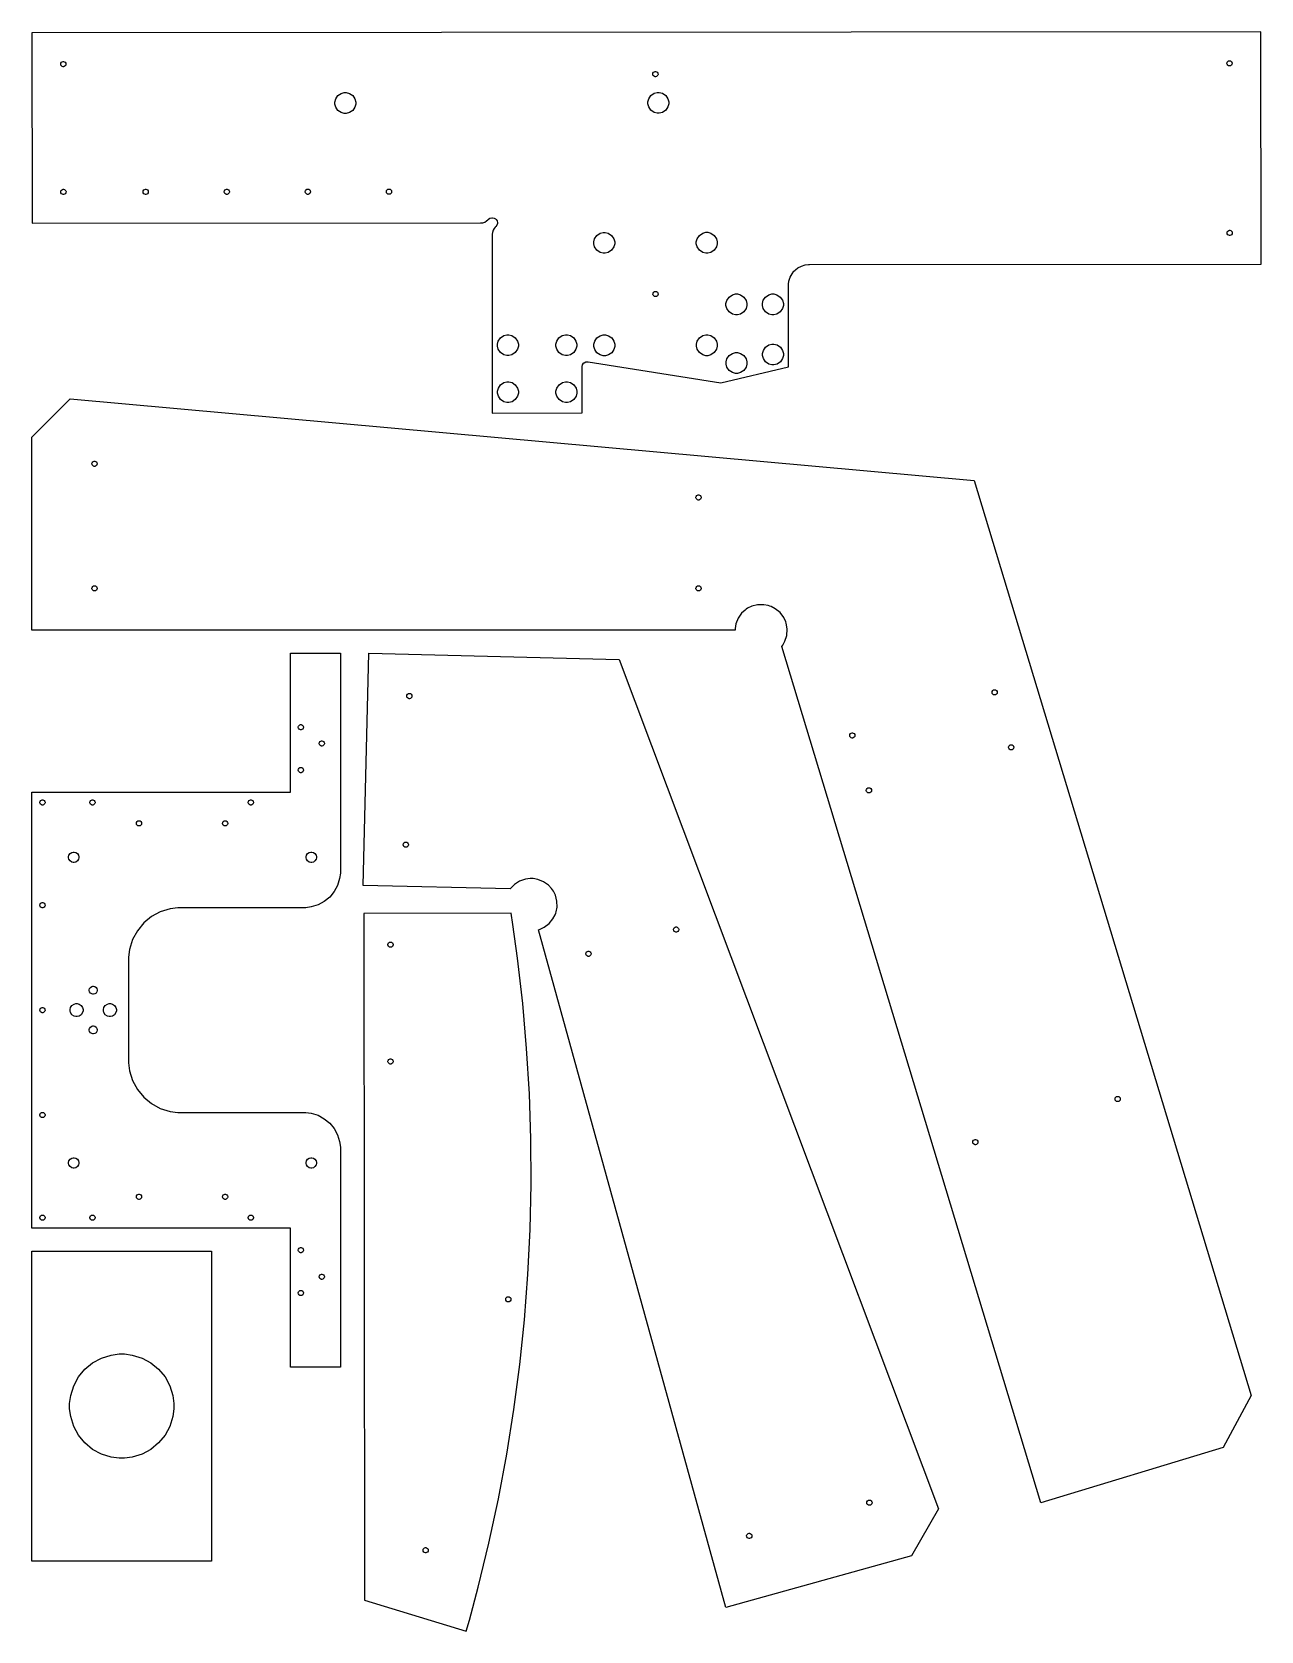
# Model space of a CAD drawing. Extents: x 0 to 29, y 0 to 126.
# Drawn here: x 0 to 29.45, y 43.55 to 81.86 of the extents above; entities that cross this region are included whole.
import ezdxf

# ---------------------------------------------------------------- set-up
doc = ezdxf.new("R2010")
doc.units = 0
doc.layers.get('0').update_dxf_attribs({"linetype": 'CONTINUOUS'})

msp = doc.modelspace()

# ---------------------------------------------------------------- linework, layer by layer
at = {"color": 0}
for points in [[(0.003255, 77.2785), (10.7474, 77.2857), (10.7605, 77.2857), (10.7998, 77.2914), (10.8494, 77.3076), (10.8945, 77.3339), (10.9249, 77.3594), (10.9337, 77.3693), (10.9393, 77.3757), (10.9742, 77.3993), (11.0147, 77.4107), (11.0233, 77.411), (11.0319, 77.4112), (11.073, 77.4022), (11.1092, 77.3804), (11.1152, 77.3744), (11.1213, 77.3683), (11.143, 77.3324), (11.1521, 77.2911), (11.1519, 77.2825), (11.1516, 77.274), (11.1403, 77.2335), (11.1167, 77.1986), (11.1103, 77.1929), (11.1005, 77.1842), (11.0749, 77.1537), (11.0488, 77.1086), (11.0326, 77.0589), (11.0271, 77.0196), (11.0271, 77.0064), (11.0299, 72.7306), (13.1806, 72.7319), (13.1798, 73.8356), (13.1798, 73.8447), (13.1913, 73.8879), (13.2166, 73.9249), (13.2236, 73.9307), (13.2305, 73.9367), (13.2708, 73.956), (13.3153, 73.9606), (13.3243, 73.9592), (16.5051, 73.4576), (18.1299, 73.8339), (18.1285, 75.7907), (18.1285, 75.8153), (18.1382, 75.8888), (18.1664, 75.9821), (18.2124, 76.0682), (18.2575, 76.1271), (18.2747, 76.1444), (18.2921, 76.1618), (18.3508, 76.2069), (18.4368, 76.2529), (18.5301, 76.2814), (18.6036, 76.2911), (18.6282, 76.2911), (29.4489, 76.2983), (29.4451, 81.861), (0.000163, 81.841), (0.003255, 77.2785)], [(0.750706, 81.154), (0.756782, 81.154), (0.775011, 81.1492), (0.794868, 81.1357), (0.808268, 81.1158), (0.813206, 81.0976), (0.813206, 81.0915), (0.813206, 81.0854), (0.808268, 81.0672), (0.794868, 81.0474), (0.775011, 81.034), (0.756782, 81.029), (0.750706, 81.029), (0.744575, 81.029), (0.726346, 81.034), (0.706489, 81.0474), (0.693088, 81.0672), (0.688206, 81.0854), (0.688206, 81.0915), (0.688206, 81.0976), (0.693088, 81.1158), (0.706489, 81.1357), (0.726346, 81.1492), (0.744575, 81.154), (0.750706, 81.154)], [(14.9376, 80.9136), (14.9437, 80.9136), (14.9619, 80.9088), (14.9818, 80.8953), (14.9951, 80.8756), (15.0001, 80.8572), (15.0001, 80.8511), (15.0001, 80.845), (14.9951, 80.8268), (14.9818, 80.8069), (14.9619, 80.7936), (14.9437, 80.7886), (14.9376, 80.7886), (14.9315, 80.7886), (14.9132, 80.7936), (14.8933, 80.8069), (14.88, 80.8268), (14.8751, 80.845), (14.8751, 80.8511), (14.8751, 80.8572), (14.88, 80.8756), (14.8933, 80.8953), (14.9132, 80.9088), (14.9315, 80.9136), (14.9376, 80.9136)], [(28.6957, 81.1729), (28.7018, 81.1729), (28.72, 81.1681), (28.7399, 81.1546), (28.7532, 81.1347), (28.7582, 81.1165), (28.7582, 81.1104), (28.7582, 81.1043), (28.7532, 81.0861), (28.7399, 81.0663), (28.72, 81.0528), (28.7018, 81.0479), (28.6957, 81.0479), (28.6896, 81.0479), (28.6714, 81.0528), (28.6515, 81.0663), (28.6381, 81.0861), (28.6332, 81.1043), (28.6332, 81.1104), (28.6332, 81.1165), (28.6381, 81.1347), (28.6515, 81.1546), (28.6714, 81.1681), (28.6896, 81.1729), (28.6957, 81.1729)], [(7.50754, 80.4086), (7.53185, 80.4086), (7.60482, 80.3889), (7.68431, 80.3354), (7.73785, 80.256), (7.75754, 80.1829), (7.75754, 80.1586), (7.75754, 80.1343), (7.73785, 80.0613), (7.68431, 79.9818), (7.60482, 79.9283), (7.53185, 79.9086), (7.50754, 79.9086), (7.48318, 79.9086), (7.41021, 79.9283), (7.33074, 79.9818), (7.27718, 80.0613), (7.25754, 80.1343), (7.25754, 80.1586), (7.25754, 80.1829), (7.27718, 80.256), (7.33074, 80.3354), (7.41021, 80.3889), (7.48318, 80.4086), (7.50754, 80.4086)], [(15.0075, 80.4138), (15.0318, 80.4138), (15.1049, 80.394), (15.1843, 80.3406), (15.2379, 80.261), (15.2575, 80.1881), (15.2575, 80.1638), (15.2575, 80.1394), (15.2379, 80.0664), (15.1843, 79.9869), (15.1049, 79.9333), (15.0318, 79.9138), (15.0075, 79.9138), (14.9832, 79.9138), (14.9103, 79.9333), (14.8307, 79.9869), (14.7772, 80.0664), (14.7575, 80.1394), (14.7575, 80.1638), (14.7575, 80.1881), (14.7772, 80.261), (14.8307, 80.3406), (14.9103, 80.394), (14.9832, 80.4138), (15.0075, 80.4138)], [(0.752767, 78.0915), (0.758843, 78.0915), (0.777072, 78.0867), (0.796929, 78.0732), (0.810331, 78.0533), (0.815267, 78.0351), (0.815267, 78.029), (0.815267, 78.0229), (0.810331, 78.0047), (0.796929, 77.9849), (0.777072, 77.9715), (0.758843, 77.9665), (0.752767, 77.9665), (0.746636, 77.9665), (0.728407, 77.9715), (0.70855, 77.9849), (0.69515, 78.0047), (0.690267, 78.0229), (0.690267, 78.029), (0.690267, 78.0351), (0.69515, 78.0533), (0.70855, 78.0732), (0.728407, 78.0867), (0.746636, 78.0915), (0.752767, 78.0915)], [(2.72444, 78.0928), (2.73053, 78.0928), (2.74875, 78.0879), (2.76861, 78.0746), (2.78201, 78.0547), (2.78694, 78.0365), (2.78694, 78.0303), (2.78694, 78.0243), (2.78201, 78.006), (2.76861, 77.9861), (2.74875, 77.9728), (2.73053, 77.9678), (2.72444, 77.9678), (2.71832, 77.9678), (2.70008, 77.9728), (2.68024, 77.9861), (2.66683, 78.006), (2.66194, 78.0243), (2.66194, 78.0303), (2.66194, 78.0365), (2.66683, 78.0547), (2.68024, 78.0746), (2.70008, 78.0879), (2.71832, 78.0928), (2.72444, 78.0928)], [(4.66786, 78.0942), (4.67393, 78.0942), (4.69217, 78.0893), (4.71203, 78.0758), (4.72542, 78.0561), (4.73036, 78.0378), (4.73036, 78.0317), (4.73036, 78.0256), (4.72542, 78.0074), (4.71203, 77.9875), (4.69217, 77.9742), (4.67393, 77.9692), (4.66786, 77.9692), (4.66174, 77.9692), (4.6435, 77.9742), (4.62364, 77.9875), (4.61025, 78.0074), (4.60536, 78.0256), (4.60536, 78.0317), (4.60536, 78.0378), (4.61025, 78.0561), (4.62364, 78.0758), (4.6435, 78.0893), (4.66174, 78.0942), (4.66786, 78.0942)], [(6.61128, 78.0956), (6.61735, 78.0956), (6.63558, 78.0906), (6.65543, 78.0772), (6.66883, 78.0574), (6.67378, 78.0392), (6.67378, 78.0331), (6.67378, 78.0269), (6.66883, 78.0087), (6.65543, 77.9889), (6.63558, 77.9754), (6.61735, 77.9706), (6.61128, 77.9706), (6.60514, 77.9706), (6.58692, 77.9754), (6.56706, 77.9889), (6.55365, 78.0087), (6.54878, 78.0269), (6.54878, 78.0331), (6.54878, 78.0392), (6.55365, 78.0574), (6.56706, 78.0772), (6.58692, 78.0906), (6.60514, 78.0956), (6.61128, 78.0956)], [(8.55469, 78.0968), (8.56076, 78.0968), (8.579, 78.0919), (8.59885, 78.0785), (8.61225, 78.0586), (8.61719, 78.0404), (8.61719, 78.0343), (8.61719, 78.0282), (8.61225, 78.01), (8.59885, 77.9901), (8.579, 77.9767), (8.56076, 77.9718), (8.55469, 77.9718), (8.54856, 77.9718), (8.53033, 77.9767), (8.51047, 77.9901), (8.49707, 78.01), (8.49219, 78.0282), (8.49219, 78.0343), (8.49219, 78.0404), (8.49707, 78.0586), (8.51047, 78.0785), (8.53033, 78.0919), (8.54856, 78.0968), (8.55469, 78.0968)], [(13.7124, 77.0586), (13.7367, 77.0586), (13.8097, 77.0389), (13.8892, 76.9854), (13.9428, 76.906), (13.9624, 76.8329), (13.9624, 76.8086), (13.9624, 76.7843), (13.9428, 76.7113), (13.8892, 76.6318), (13.8097, 76.5783), (13.7367, 76.5586), (13.7124, 76.5586), (13.688, 76.5586), (13.6151, 76.5783), (13.5356, 76.6318), (13.482, 76.7113), (13.4624, 76.7843), (13.4624, 76.8086), (13.4624, 76.8329), (13.482, 76.906), (13.5356, 76.9854), (13.6151, 77.0389), (13.688, 77.0586), (13.7124, 77.0586)], [(16.1682, 77.0603), (16.1925, 77.0603), (16.2656, 77.0407), (16.345, 76.9871), (16.3986, 76.9076), (16.4182, 76.8346), (16.4182, 76.8103), (16.4182, 76.786), (16.3986, 76.7131), (16.345, 76.6335), (16.2656, 76.58), (16.1925, 76.5603), (16.1682, 76.5603), (16.1439, 76.5603), (16.071, 76.58), (15.9914, 76.6335), (15.9379, 76.7131), (15.9182, 76.786), (15.9182, 76.8103), (15.9182, 76.8346), (15.9379, 76.9076), (15.9914, 76.9871), (16.071, 77.0407), (16.1439, 77.0603), (16.1682, 77.0603)], [(28.6985, 77.1104), (28.7046, 77.1104), (28.7228, 77.1056), (28.7426, 77.0921), (28.756, 77.0722), (28.761, 77.054), (28.761, 77.0479), (28.761, 77.0418), (28.756, 77.0236), (28.7426, 77.0038), (28.7228, 76.9903), (28.7046, 76.9854), (28.6985, 76.9854), (28.6924, 76.9854), (28.6742, 76.9903), (28.6543, 77.0038), (28.6408, 77.0236), (28.636, 77.0418), (28.636, 77.0479), (28.636, 77.054), (28.6408, 77.0722), (28.6543, 77.0921), (28.6742, 77.1056), (28.6924, 77.1104), (28.6985, 77.1104)], [(14.9411, 75.644), (14.9472, 75.644), (14.9654, 75.6392), (14.9853, 75.6257), (14.9988, 75.606), (15.0036, 75.5876), (15.0036, 75.5815), (15.0036, 75.5754), (14.9988, 75.5572), (14.9853, 75.5374), (14.9654, 75.524), (14.9472, 75.519), (14.9411, 75.519), (14.935, 75.519), (14.9168, 75.524), (14.8969, 75.5374), (14.8835, 75.5572), (14.8786, 75.5754), (14.8786, 75.5815), (14.8786, 75.5876), (14.8835, 75.606), (14.8969, 75.6257), (14.9168, 75.6392), (14.935, 75.644), (14.9411, 75.644)], [(16.8789, 75.5828), (16.9032, 75.5828), (16.9761, 75.5632), (17.0556, 75.5097), (17.1092, 75.4301), (17.1289, 75.3572), (17.1289, 75.3328), (17.1289, 75.3085), (17.1092, 75.2356), (17.0556, 75.1561), (16.9761, 75.1025), (16.9032, 75.0828), (16.8789, 75.0828), (16.8544, 75.0828), (16.7815, 75.1025), (16.7021, 75.1561), (16.6485, 75.2356), (16.6289, 75.3085), (16.6289, 75.3328), (16.6289, 75.3572), (16.6485, 75.4301), (16.7021, 75.5097), (16.7815, 75.5632), (16.8544, 75.5828), (16.8789, 75.5828)], [(17.7539, 75.5835), (17.7782, 75.5835), (17.8511, 75.5637), (17.9306, 75.5103), (17.9842, 75.4308), (18.0039, 75.3578), (18.0039, 75.3335), (18.0039, 75.3092), (17.9842, 75.2361), (17.9306, 75.1567), (17.8511, 75.1032), (17.7782, 75.0835), (17.7539, 75.0835), (17.7294, 75.0835), (17.6565, 75.1032), (17.5771, 75.1567), (17.5235, 75.2361), (17.5039, 75.3092), (17.5039, 75.3335), (17.5039, 75.3578), (17.5235, 75.4308), (17.5771, 75.5103), (17.6565, 75.5637), (17.7294, 75.5835), (17.7539, 75.5835)], [(11.4039, 74.6058), (11.4282, 74.6058), (11.5011, 74.5861), (11.5806, 74.5326), (11.6342, 74.4532), (11.6539, 74.3801), (11.6539, 74.3558), (11.6539, 74.3315), (11.6342, 74.2585), (11.5806, 74.179), (11.5011, 74.1256), (11.4282, 74.1058), (11.4039, 74.1058), (11.3795, 74.1058), (11.3065, 74.1256), (11.2271, 74.179), (11.1735, 74.2585), (11.1539, 74.3315), (11.1539, 74.3558), (11.1539, 74.3801), (11.1735, 74.4532), (11.2271, 74.5326), (11.3065, 74.5861), (11.3795, 74.6058), (11.4039, 74.6058)], [(12.8045, 74.6067), (12.8288, 74.6067), (12.9018, 74.5871), (12.9812, 74.5335), (13.0348, 74.454), (13.0545, 74.3811), (13.0545, 74.3567), (13.0545, 74.3324), (13.0348, 74.2594), (12.9812, 74.18), (12.9018, 74.1264), (12.8288, 74.1067), (12.8045, 74.1067), (12.7801, 74.1067), (12.7071, 74.1264), (12.6277, 74.18), (12.5741, 74.2594), (12.5545, 74.3324), (12.5545, 74.3567), (12.5545, 74.3811), (12.5741, 74.454), (12.6277, 74.5335), (12.7071, 74.5871), (12.7801, 74.6067), (12.8045, 74.6067)], [(13.7141, 74.6028), (13.7384, 74.6028), (13.8114, 74.5832), (13.8908, 74.5296), (13.9444, 74.4501), (13.964, 74.3772), (13.964, 74.3528), (13.964, 74.3285), (13.9444, 74.2556), (13.8908, 74.1761), (13.8114, 74.1225), (13.7384, 74.1028), (13.7141, 74.1028), (13.6897, 74.1028), (13.6168, 74.1225), (13.5373, 74.1761), (13.4837, 74.2556), (13.4641, 74.3285), (13.4641, 74.3528), (13.4641, 74.3772), (13.4837, 74.4501), (13.5373, 74.5296), (13.6168, 74.5832), (13.6897, 74.6028), (13.7141, 74.6028)], [(16.1699, 74.6044), (16.1942, 74.6044), (16.2671, 74.5849), (16.3467, 74.5313), (16.4001, 74.4518), (16.4199, 74.3788), (16.4199, 74.3544), (16.4199, 74.3301), (16.4001, 74.2572), (16.3467, 74.1776), (16.2671, 74.1242), (16.1942, 74.1044), (16.1699, 74.1044), (16.1456, 74.1044), (16.0725, 74.1242), (15.9931, 74.1776), (15.9394, 74.2572), (15.9199, 74.3301), (15.9199, 74.3544), (15.9199, 74.3788), (15.9394, 74.4518), (15.9931, 74.5313), (16.0725, 74.5849), (16.1456, 74.6044), (16.1699, 74.6044)], [(17.7546, 74.3819), (17.7789, 74.3819), (17.8519, 74.3622), (17.9314, 74.3088), (17.9849, 74.2292), (18.0046, 74.1563), (18.0046, 74.1319), (18.0046, 74.1076), (17.9849, 74.0346), (17.9314, 73.9551), (17.8519, 73.9015), (17.7789, 73.8819), (17.7546, 73.8819), (17.7303, 73.8819), (17.6572, 73.9015), (17.5779, 73.9551), (17.5243, 74.0346), (17.5046, 74.1076), (17.5046, 74.1319), (17.5046, 74.1563), (17.5243, 74.2292), (17.5779, 74.3088), (17.6572, 74.3622), (17.7303, 74.3819), (17.7546, 74.3819)], [(16.8797, 74.1793), (16.904, 74.1793), (16.9771, 74.1597), (17.0565, 74.1061), (17.1101, 74.0267), (17.1297, 73.9536), (17.1297, 73.9293), (17.1297, 73.905), (17.1101, 73.8321), (17.0565, 73.7525), (16.9771, 73.699), (16.904, 73.6793), (16.8797, 73.6793), (16.8554, 73.6793), (16.7825, 73.699), (16.7029, 73.7525), (16.6494, 73.8321), (16.6297, 73.905), (16.6297, 73.9293), (16.6297, 73.9536), (16.6494, 74.0267), (16.7029, 74.1061), (16.7825, 74.1597), (16.8554, 74.1793), (16.8797, 74.1793)], [(11.4046, 73.4808), (11.4289, 73.4808), (11.5019, 73.4611), (11.5814, 73.4076), (11.6349, 73.3282), (11.6546, 73.2551), (11.6546, 73.2308), (11.6546, 73.2065), (11.6349, 73.1335), (11.5814, 73.054), (11.5019, 73.0006), (11.4289, 72.9808), (11.4046, 72.9808), (11.3803, 72.9808), (11.3073, 73.0006), (11.2278, 73.054), (11.1743, 73.1335), (11.1546, 73.2065), (11.1546, 73.2308), (11.1546, 73.2551), (11.1743, 73.3282), (11.2278, 73.4076), (11.3073, 73.4611), (11.3803, 73.4808), (11.4046, 73.4808)], [(12.8052, 73.4817), (12.8295, 73.4817), (12.9025, 73.4621), (12.982, 73.4085), (13.0355, 73.329), (13.0552, 73.2561), (13.0552, 73.2317), (13.0552, 73.2074), (13.0355, 73.1344), (12.982, 73.055), (12.9025, 73.0014), (12.8295, 72.9817), (12.8052, 72.9817), (12.7809, 72.9817), (12.7079, 73.0014), (12.6284, 73.055), (12.5749, 73.1344), (12.5552, 73.2074), (12.5552, 73.2317), (12.5552, 73.2561), (12.5749, 73.329), (12.6284, 73.4085), (12.7079, 73.4621), (12.7809, 73.4817), (12.8052, 73.4817)], [(0.917156, 73.0679), (22.5743, 71.1118), (29.2103, 49.1857), (28.5429, 47.9388), (24.176, 46.6172), (17.9662, 67.1349), (17.9886, 67.164), (18.0419, 67.2622), (18.0853, 67.4018), (18.095, 67.5476), (18.0804, 67.6585), (18.07, 67.6936), (18.0594, 67.7289), (18.0113, 67.8297), (17.9236, 67.9467), (17.8111, 68.04), (17.7129, 68.0932), (17.6782, 68.1054), (17.6435, 68.1176), (17.5336, 68.1376), (17.3874, 68.1353), (17.2458, 68.099), (17.1451, 68.0506), (17.1149, 68.0297), (17.0847, 68.0087), (17.004, 67.9315), (16.9201, 67.8118), (16.8665, 67.6758), (16.8467, 67.5658), (16.8458, 67.529), (0, 67.529), (0, 72.1508), (0.917156, 73.0679)], [(1.5, 71.5778), (1.50608, 71.5778), (1.52431, 71.5729), (1.54417, 71.5596), (1.55757, 71.5397), (1.5625, 71.5214), (1.5625, 71.5153), (1.5625, 71.5092), (1.55757, 71.491), (1.54417, 71.4711), (1.52431, 71.4578), (1.50608, 71.4528), (1.5, 71.4528), (1.49387, 71.4528), (1.47564, 71.4578), (1.45578, 71.4711), (1.44239, 71.491), (1.4375, 71.5092), (1.4375, 71.5153), (1.4375, 71.5214), (1.44239, 71.5397), (1.45578, 71.5596), (1.47564, 71.5729), (1.49387, 71.5778), (1.5, 71.5778)], [(15.9707, 70.7707), (15.9768, 70.7707), (15.995, 70.7658), (16.0149, 70.7525), (16.0283, 70.7326), (16.0332, 70.7143), (16.0332, 70.7082), (16.0332, 70.7021), (16.0283, 70.6839), (16.0149, 70.664), (15.995, 70.6507), (15.9768, 70.6457), (15.9707, 70.6457), (15.9646, 70.6457), (15.9464, 70.6507), (15.9265, 70.664), (15.9132, 70.6839), (15.9082, 70.7021), (15.9082, 70.7082), (15.9082, 70.7143), (15.9132, 70.7326), (15.9265, 70.7525), (15.9464, 70.7658), (15.9646, 70.7707), (15.9707, 70.7707)], [(1.5, 68.5915), (1.50608, 68.5915), (1.52431, 68.5867), (1.54417, 68.5733), (1.55757, 68.5535), (1.5625, 68.5353), (1.5625, 68.529), (1.5625, 68.5231), (1.55757, 68.5047), (1.54417, 68.4849), (1.52431, 68.4715), (1.50608, 68.4665), (1.5, 68.4665), (1.49387, 68.4665), (1.47564, 68.4715), (1.45578, 68.4849), (1.44239, 68.5047), (1.4375, 68.5231), (1.4375, 68.529), (1.4375, 68.5353), (1.44239, 68.5535), (1.45578, 68.5733), (1.47564, 68.5867), (1.49387, 68.5915), (1.5, 68.5915)], [(15.9707, 68.5915), (15.9768, 68.5915), (15.995, 68.5867), (16.0149, 68.5733), (16.0283, 68.5535), (16.0332, 68.5353), (16.0332, 68.529), (16.0332, 68.5231), (16.0283, 68.5047), (16.0149, 68.4849), (15.995, 68.4715), (15.9768, 68.4665), (15.9707, 68.4665), (15.9646, 68.4665), (15.9464, 68.4715), (15.9265, 68.4849), (15.9132, 68.5047), (15.9082, 68.5231), (15.9082, 68.529), (15.9082, 68.5353), (15.9132, 68.5535), (15.9265, 68.5733), (15.9464, 68.5867), (15.9646, 68.5915), (15.9707, 68.5915)], [(0, 63.6483), (6.19293, 63.6483), (6.19293, 66.979), (7.38976, 66.979), (7.38976, 61.7517), (7.38976, 61.7076), (7.37196, 61.5754), (7.32096, 61.4111), (7.24029, 61.2625), (7.13346, 61.1329), (7.00396, 61.0261), (6.85531, 60.9454), (6.69108, 60.8944), (6.55881, 60.8767), (6.51476, 60.8767), (3.56104, 60.8767), (3.49804, 60.8767), (3.30908, 60.8513), (3.07443, 60.7785), (2.86208, 60.6632), (2.67714, 60.5106), (2.52447, 60.3257), (2.40924, 60.1133), (2.33643, 59.8786), (2.31104, 59.6897), (2.31104, 59.6267), (2.31104, 57.2213), (2.31104, 57.1582), (2.33643, 56.9693), (2.40924, 56.7346), (2.52447, 56.5224), (2.67714, 56.3374), (2.86208, 56.1847), (3.07443, 56.0694), (3.30908, 55.9967), (3.49804, 55.9712), (3.56104, 55.9712), (6.51476, 55.9712), (6.55881, 55.9712), (6.69108, 55.9535), (6.85531, 55.9025), (7.00396, 55.8218), (7.13346, 55.715), (7.24029, 55.5854), (7.32096, 55.4368), (7.37196, 55.2726), (7.38976, 55.1403), (7.38976, 55.0962), (7.38976, 49.8688), (6.19293, 49.8688), (6.19293, 53.1996), (0, 53.1996), (0, 63.6483)], [(16.6224, 44.1126), (12.1375, 60.3506), (12.1727, 60.3611), (12.2734, 60.4094), (12.3901, 60.4975), (12.4832, 60.6101), (12.5362, 60.7085), (12.5484, 60.7431), (12.5605, 60.7778), (12.5803, 60.8878), (12.5776, 61.034), (12.541, 61.1754), (12.4924, 61.2761), (12.4715, 61.3062), (12.4504, 61.3364), (12.373, 61.4169), (12.253, 61.5006), (12.117, 61.5539), (12.0069, 61.5735), (11.9702, 61.5742), (11.9334, 61.5749), (11.8228, 61.5594), (11.6848, 61.5113), (11.5618, 61.4324), (11.4813, 61.3549), (11.4592, 61.3254), (7.93181, 61.4115), (8.0676, 66.9725), (14.0658, 66.826), (21.7172, 46.4712), (21.0772, 45.3431), (16.6224, 44.1126)], [(8.98042, 65.9483), (8.98042, 65.9544), (8.98529, 65.9726), (8.99869, 65.9925), (9.01856, 66.006), (9.03678, 66.0108), (9.04292, 66.0108), (9.04899, 66.0108), (9.06722, 66.006), (9.08708, 65.9925), (9.10047, 65.9726), (9.10542, 65.9544), (9.10542, 65.9483), (9.10542, 65.9422), (9.10047, 65.924), (9.08708, 65.9042), (9.06722, 65.8907), (9.04899, 65.8858), (9.04292, 65.8858), (9.03678, 65.8858), (9.01856, 65.8907), (8.99869, 65.9042), (8.98529, 65.924), (8.98042, 65.9422), (8.98042, 65.9483)], [(23.0656, 66.099), (23.0717, 66.099), (23.0899, 66.094), (23.1097, 66.0807), (23.1231, 66.0608), (23.1281, 66.0426), (23.1281, 66.0365), (23.1281, 66.0304), (23.1231, 66.0122), (23.1097, 65.9924), (23.0899, 65.9789), (23.0717, 65.974), (23.0656, 65.974), (23.0594, 65.974), (23.0411, 65.9789), (23.0214, 65.9924), (23.0079, 66.0122), (23.0031, 66.0304), (23.0031, 66.0365), (23.0031, 66.0426), (23.0079, 66.0608), (23.0214, 66.0807), (23.0411, 66.094), (23.0594, 66.099), (23.0656, 66.099)], [(6.44293, 65.2646), (6.449, 65.2646), (6.46724, 65.2597), (6.48708, 65.2464), (6.50049, 65.2265), (6.50543, 65.2083), (6.50543, 65.2021), (6.50543, 65.1961), (6.50049, 65.1778), (6.48708, 65.1581), (6.46724, 65.1446), (6.449, 65.1396), (6.44293, 65.1396), (6.43679, 65.1396), (6.41857, 65.1446), (6.39871, 65.1581), (6.38531, 65.1778), (6.38043, 65.1961), (6.38043, 65.2021), (6.38043, 65.2083), (6.38531, 65.2265), (6.39871, 65.2464), (6.41857, 65.2597), (6.43679, 65.2646), (6.44293, 65.2646)], [(6.94293, 64.8762), (6.949, 64.8762), (6.96724, 64.8713), (6.98708, 64.8579), (7.00049, 64.8381), (7.00543, 64.8199), (7.00543, 64.8137), (7.00543, 64.8076), (7.00049, 64.7894), (6.98708, 64.7696), (6.96724, 64.7561), (6.949, 64.7512), (6.94293, 64.7512), (6.93679, 64.7512), (6.91857, 64.7561), (6.89871, 64.7696), (6.88531, 64.7894), (6.88043, 64.8076), (6.88043, 64.8137), (6.88043, 64.8199), (6.88531, 64.8381), (6.89871, 64.8579), (6.91857, 64.8713), (6.93679, 64.8762), (6.94293, 64.8762)], [(19.6557, 65.0669), (19.6618, 65.0669), (19.68, 65.0621), (19.6999, 65.0486), (19.7133, 65.0287), (19.7182, 65.0106), (19.7182, 65.0044), (19.7182, 64.9983), (19.7133, 64.9801), (19.6999, 64.9603), (19.68, 64.9469), (19.6618, 64.9419), (19.6557, 64.9419), (19.6496, 64.9419), (19.6314, 64.9469), (19.6115, 64.9603), (19.5982, 64.9801), (19.5932, 64.9983), (19.5932, 65.0044), (19.5932, 65.0106), (19.5982, 65.0287), (19.6115, 65.0486), (19.6314, 65.0621), (19.6496, 65.0669), (19.6557, 65.0669)], [(23.4639, 64.7829), (23.47, 64.7829), (23.4882, 64.7781), (23.5081, 64.7646), (23.5214, 64.7449), (23.5264, 64.7265), (23.5264, 64.7204), (23.5264, 64.7143), (23.5214, 64.6961), (23.5081, 64.6762), (23.4882, 64.6629), (23.47, 64.6579), (23.4639, 64.6579), (23.4578, 64.6579), (23.4394, 64.6629), (23.4196, 64.6762), (23.4063, 64.6961), (23.4014, 64.7143), (23.4014, 64.7204), (23.4014, 64.7265), (23.4063, 64.7449), (23.4196, 64.7646), (23.4394, 64.7781), (23.4578, 64.7829), (23.4639, 64.7829)], [(6.44293, 64.2378), (6.449, 64.2378), (6.46724, 64.2329), (6.48708, 64.2194), (6.50049, 64.1996), (6.50543, 64.1814), (6.50543, 64.1753), (6.50543, 64.1692), (6.50049, 64.151), (6.48708, 64.1311), (6.46724, 64.1176), (6.449, 64.1128), (6.44293, 64.1128), (6.43679, 64.1128), (6.41857, 64.1176), (6.39871, 64.1311), (6.38531, 64.151), (6.38043, 64.1692), (6.38043, 64.1753), (6.38043, 64.1814), (6.38531, 64.1996), (6.39871, 64.2194), (6.41857, 64.2329), (6.43679, 64.2378), (6.44293, 64.2378)], [(20.054, 63.751), (20.0601, 63.751), (20.0783, 63.746), (20.0982, 63.7326), (20.1117, 63.7128), (20.1165, 63.6946), (20.1165, 63.6885), (20.1165, 63.6824), (20.1117, 63.6642), (20.0982, 63.6443), (20.0783, 63.6308), (20.0601, 63.626), (20.054, 63.626), (20.0479, 63.626), (20.0297, 63.6308), (20.0099, 63.6443), (19.9965, 63.6642), (19.9915, 63.6824), (19.9915, 63.6885), (19.9915, 63.6946), (19.9965, 63.7128), (20.0099, 63.7326), (20.0297, 63.746), (20.0479, 63.751), (20.054, 63.751)], [(0.25, 63.4608), (0.256076, 63.4608), (0.274306, 63.456), (0.294163, 63.4425), (0.307563, 63.4226), (0.3125, 63.4044), (0.3125, 63.3983), (0.3125, 63.3922), (0.307563, 63.374), (0.294163, 63.3542), (0.274306, 63.3408), (0.256076, 63.3358), (0.25, 63.3358), (0.243869, 63.3358), (0.22564, 63.3408), (0.205783, 63.3542), (0.192383, 63.374), (0.1875, 63.3922), (0.1875, 63.3983), (0.1875, 63.4044), (0.192383, 63.4226), (0.205783, 63.4425), (0.22564, 63.456), (0.243869, 63.4608), (0.25, 63.4608)], [(1.44883, 63.4608), (1.45492, 63.4608), (1.47314, 63.456), (1.493, 63.4425), (1.5064, 63.4226), (1.51133, 63.4044), (1.51133, 63.3983), (1.51133, 63.3922), (1.5064, 63.374), (1.493, 63.3542), (1.47314, 63.3408), (1.45492, 63.3358), (1.44883, 63.3358), (1.44271, 63.3358), (1.42449, 63.3408), (1.40463, 63.3542), (1.39122, 63.374), (1.38634, 63.3922), (1.38634, 63.3983), (1.38634, 63.4044), (1.39122, 63.4226), (1.40463, 63.4425), (1.42449, 63.456), (1.44271, 63.4608), (1.44883, 63.4608)], [(5.24408, 63.4608), (5.25017, 63.4608), (5.26839, 63.456), (5.28825, 63.4425), (5.30165, 63.4226), (5.30658, 63.4044), (5.30658, 63.3983), (5.30658, 63.3922), (5.30165, 63.374), (5.28825, 63.3542), (5.26839, 63.3408), (5.25017, 63.3358), (5.24408, 63.3358), (5.23796, 63.3358), (5.21972, 63.3408), (5.19987, 63.3542), (5.18647, 63.374), (5.18158, 63.3922), (5.18158, 63.3983), (5.18158, 63.4044), (5.18647, 63.4226), (5.19987, 63.4425), (5.21972, 63.456), (5.23796, 63.4608), (5.24408, 63.4608)], [(2.56429, 62.9608), (2.57036, 62.9608), (2.5886, 62.956), (2.60846, 62.9425), (2.62185, 62.9226), (2.62679, 62.9044), (2.62679, 62.8983), (2.62679, 62.8922), (2.62185, 62.874), (2.60846, 62.8542), (2.5886, 62.8408), (2.57036, 62.8358), (2.56429, 62.8358), (2.55817, 62.8358), (2.53993, 62.8408), (2.52007, 62.8542), (2.50667, 62.874), (2.50179, 62.8922), (2.50179, 62.8983), (2.50179, 62.9044), (2.50667, 62.9226), (2.52007, 62.9425), (2.53993, 62.956), (2.55817, 62.9608), (2.56429, 62.9608)], [(4.62864, 62.9608), (4.63471, 62.9608), (4.65294, 62.956), (4.67279, 62.9425), (4.68619, 62.9226), (4.69114, 62.9044), (4.69114, 62.8983), (4.69114, 62.8922), (4.68619, 62.874), (4.67279, 62.8542), (4.65294, 62.8408), (4.63471, 62.8358), (4.62864, 62.8358), (4.6225, 62.8358), (4.60428, 62.8408), (4.58442, 62.8542), (4.57101, 62.874), (4.56614, 62.8922), (4.56614, 62.8983), (4.56614, 62.9044), (4.57101, 62.9226), (4.58442, 62.9425), (4.60428, 62.956), (4.6225, 62.9608), (4.62864, 62.9608)], [(1, 62.2108), (1.01215, 62.2108), (1.04861, 62.2011), (1.08838, 62.1743), (1.11513, 62.1346), (1.125, 62.0981), (1.125, 62.0858), (1.125, 62.0736), (1.11513, 62.0372), (1.08838, 61.9975), (1.04861, 61.9707), (1.01215, 61.9608), (1, 61.9608), (0.987793, 61.9608), (0.951335, 61.9707), (0.911621, 61.9975), (0.884819, 62.0372), (0.875, 62.0736), (0.875, 62.0858), (0.875, 62.0981), (0.884819, 62.1346), (0.911621, 62.1743), (0.951335, 62.2011), (0.987793, 62.2108), (1, 62.2108)], [(6.69293, 62.2108), (6.70508, 62.2108), (6.74154, 62.2011), (6.78131, 62.1743), (6.80806, 62.1346), (6.81793, 62.0981), (6.81793, 62.0858), (6.81793, 62.0736), (6.80806, 62.0372), (6.78131, 61.9975), (6.74154, 61.9707), (6.70508, 61.9608), (6.69293, 61.9608), (6.68072, 61.9608), (6.64421, 61.9707), (6.60449, 61.9975), (6.57769, 62.0372), (6.56793, 62.0736), (6.56793, 62.0858), (6.56793, 62.0981), (6.57769, 62.1346), (6.60449, 62.1743), (6.64421, 62.2011), (6.68072, 62.2108), (6.69293, 62.2108)], [(8.89344, 62.3869), (8.89344, 62.3931), (8.89833, 62.4112), (8.91174, 62.4311), (8.93158, 62.4444), (8.94982, 62.4494), (8.95594, 62.4494), (8.96203, 62.4494), (8.98025, 62.4444), (9.00011, 62.4311), (9.01351, 62.4112), (9.01844, 62.3931), (9.01844, 62.3869), (9.01844, 62.3808), (9.01351, 62.3626), (9.00011, 62.3428), (8.98025, 62.3293), (8.96203, 62.3244), (8.95594, 62.3244), (8.94982, 62.3244), (8.93158, 62.3293), (8.91174, 62.3428), (8.89833, 62.3626), (8.89344, 62.3808), (8.89344, 62.3869)], [(0.25, 61.0003), (0.256076, 61.0003), (0.274306, 60.9953), (0.294163, 60.9819), (0.307563, 60.9621), (0.3125, 60.9439), (0.3125, 60.9378), (0.3125, 60.9317), (0.307563, 60.9135), (0.294163, 60.8936), (0.274306, 60.8801), (0.256076, 60.8753), (0.25, 60.8753), (0.243869, 60.8753), (0.22564, 60.8801), (0.205783, 60.8936), (0.192383, 60.9135), (0.1875, 60.9317), (0.1875, 60.9378), (0.1875, 60.9439), (0.192383, 60.9621), (0.205783, 60.9819), (0.22564, 60.9953), (0.243869, 61.0003), (0.25, 61.0003)], [(7.96647, 44.2815), (10.4052, 43.5451), (10.4804, 43.8068), (10.6915, 44.5958), (10.9488, 45.6525), (11.1771, 46.7146), (11.3763, 47.7815), (11.5463, 48.8526), (11.6871, 49.9275), (11.7988, 51.0053), (11.8811, 52.0856), (11.9342, 53.1676), (11.9581, 54.2508), (11.9525, 55.3349), (11.9175, 56.4189), (11.8531, 57.5022), (11.7592, 58.5846), (11.6358, 59.665), (11.5248, 60.4742), (11.4829, 60.7432), (7.95535, 60.7408), (7.96647, 44.2815)], [(15.3724, 60.3533), (15.3724, 60.3594), (15.3772, 60.3778), (15.3907, 60.3976), (15.4106, 60.411), (15.4288, 60.4158), (15.4349, 60.4158), (15.441, 60.4158), (15.4592, 60.411), (15.479, 60.3976), (15.4925, 60.3778), (15.4974, 60.3594), (15.4974, 60.3533), (15.4974, 60.3472), (15.4925, 60.329), (15.479, 60.3092), (15.4592, 60.2958), (15.441, 60.2908), (15.4349, 60.2908), (15.4288, 60.2908), (15.4106, 60.2958), (15.3907, 60.3092), (15.3772, 60.329), (15.3724, 60.3472), (15.3724, 60.3533)], [(8.59028, 59.9288), (8.58415, 59.9288), (8.56592, 59.9336), (8.54606, 59.9471), (8.53267, 59.9669), (8.52778, 59.9851), (8.52778, 59.9913), (8.52778, 59.9974), (8.53267, 60.0156), (8.54606, 60.0354), (8.56592, 60.0489), (8.58415, 60.0538), (8.59028, 60.0538), (8.59636, 60.0538), (8.61458, 60.0489), (8.63444, 60.0354), (8.64785, 60.0156), (8.65278, 59.9974), (8.65278, 59.9913), (8.65278, 59.9851), (8.64785, 59.9669), (8.63444, 59.9471), (8.61458, 59.9336), (8.59636, 59.9288), (8.59028, 59.9288)], [(13.2719, 59.7732), (13.2719, 59.7793), (13.2768, 59.7975), (13.2902, 59.8174), (13.31, 59.8308), (13.3282, 59.8357), (13.3344, 59.8357), (13.3404, 59.8357), (13.3587, 59.8308), (13.3785, 59.8174), (13.3919, 59.7975), (13.3969, 59.7793), (13.3969, 59.7732), (13.3969, 59.7671), (13.3919, 59.7489), (13.3785, 59.729), (13.3587, 59.7156), (13.3404, 59.7107), (13.3344, 59.7107), (13.3282, 59.7107), (13.31, 59.7156), (13.2902, 59.729), (13.2768, 59.7489), (13.2719, 59.7671), (13.2719, 59.7732)], [(1.46799, 58.9961), (1.47738, 58.9961), (1.50564, 58.9886), (1.5364, 58.9678), (1.55712, 58.9371), (1.56478, 58.9089), (1.56478, 58.8994), (1.56478, 58.89), (1.55712, 58.8618), (1.5364, 58.8311), (1.50564, 58.8103), (1.47738, 58.8026), (1.46799, 58.8026), (1.45856, 58.8026), (1.43033, 58.8103), (1.39958, 58.8311), (1.37885, 58.8618), (1.37126, 58.89), (1.37126, 58.8994), (1.37126, 58.9089), (1.37885, 58.9371), (1.39958, 58.9678), (1.43033, 58.9886), (1.45856, 58.9961), (1.46799, 58.9961)], [(0.25, 58.4864), (0.256076, 58.4864), (0.274306, 58.4815), (0.294163, 58.4682), (0.307563, 58.4483), (0.3125, 58.43), (0.3125, 58.4239), (0.3125, 58.4179), (0.307563, 58.3996), (0.294163, 58.3797), (0.274306, 58.3664), (0.256076, 58.3614), (0.25, 58.3614), (0.243869, 58.3614), (0.22564, 58.3664), (0.205783, 58.3797), (0.192383, 58.3996), (0.1875, 58.4179), (0.1875, 58.4239), (0.1875, 58.43), (0.192383, 58.4483), (0.205783, 58.4682), (0.22564, 58.4815), (0.243869, 58.4864), (0.25, 58.4864)], [(1.06803, 58.5801), (1.08323, 58.5801), (1.1288, 58.5679), (1.17849, 58.5344), (1.21197, 58.4849), (1.22428, 58.4392), (1.22428, 58.4239), (1.22428, 58.4088), (1.21197, 58.3631), (1.17849, 58.3135), (1.1288, 58.28), (1.08323, 58.2676), (1.06803, 58.2676), (1.05279, 58.2676), (1.00716, 58.28), (0.957519, 58.3135), (0.924046, 58.3631), (0.911783, 58.4088), (0.911783, 58.4239), (0.911783, 58.4392), (0.924046, 58.4849), (0.957519, 58.5344), (1.00716, 58.5679), (1.05279, 58.5801), (1.06803, 58.5801)], [(1.868, 58.5801), (1.88319, 58.5801), (1.92882, 58.5679), (1.97846, 58.5344), (2.01193, 58.4849), (2.02425, 58.4392), (2.02425, 58.4239), (2.02425, 58.4088), (2.01193, 58.3631), (1.97846, 58.3135), (1.92882, 58.28), (1.88319, 58.2676), (1.868, 58.2676), (1.85275, 58.2676), (1.80718, 58.28), (1.75749, 58.3135), (1.72401, 58.3631), (1.71175, 58.4088), (1.71175, 58.4239), (1.71175, 58.4392), (1.72401, 58.4849), (1.75749, 58.5344), (1.80718, 58.5679), (1.85275, 58.5801), (1.868, 58.5801)], [(1.46799, 58.0451), (1.47738, 58.0451), (1.50564, 58.0376), (1.5364, 58.0168), (1.55712, 57.9861), (1.56478, 57.9579), (1.56478, 57.9485), (1.56478, 57.939), (1.55712, 57.9108), (1.5364, 57.8801), (1.50564, 57.8594), (1.47738, 57.8517), (1.46799, 57.8517), (1.45856, 57.8517), (1.43033, 57.8594), (1.39958, 57.8801), (1.37885, 57.9108), (1.37126, 57.939), (1.37126, 57.9485), (1.37126, 57.9579), (1.37885, 57.9861), (1.39958, 58.0168), (1.43033, 58.0376), (1.45856, 58.0451), (1.46799, 58.0451)], [(8.59218, 57.1308), (8.58604, 57.1308), (8.56782, 57.1358), (8.54796, 57.1492), (8.53456, 57.169), (8.52968, 57.1872), (8.52968, 57.1933), (8.52968, 57.1994), (8.53456, 57.2178), (8.54796, 57.2376), (8.56782, 57.251), (8.58604, 57.2558), (8.59218, 57.2558), (8.59825, 57.2558), (8.61649, 57.251), (8.63633, 57.2376), (8.64974, 57.2178), (8.65468, 57.1994), (8.65468, 57.1933), (8.65468, 57.1872), (8.64974, 57.169), (8.63633, 57.1492), (8.61649, 57.1358), (8.59825, 57.1308), (8.59218, 57.1308)], [(26.0144, 56.3554), (26.0206, 56.3554), (26.0388, 56.3506), (26.0586, 56.3372), (26.0721, 56.3174), (26.0769, 56.2992), (26.0769, 56.2929), (26.0769, 56.2869), (26.0721, 56.2686), (26.0586, 56.2487), (26.0388, 56.2354), (26.0206, 56.2304), (26.0144, 56.2304), (26.0083, 56.2304), (25.9901, 56.2354), (25.9703, 56.2487), (25.9568, 56.2686), (25.9519, 56.2869), (25.9519, 56.2929), (25.9519, 56.2992), (25.9568, 56.3174), (25.9703, 56.3372), (25.9901, 56.3506), (26.0083, 56.3554), (26.0144, 56.3554)], [(0.25, 55.9726), (0.256076, 55.9726), (0.274306, 55.9678), (0.294163, 55.9543), (0.307563, 55.9346), (0.3125, 55.9163), (0.3125, 55.9101), (0.3125, 55.904), (0.307563, 55.8858), (0.294163, 55.866), (0.274306, 55.8526), (0.256076, 55.8476), (0.25, 55.8476), (0.243869, 55.8476), (0.22564, 55.8526), (0.205783, 55.866), (0.192383, 55.8858), (0.1875, 55.904), (0.1875, 55.9101), (0.1875, 55.9163), (0.192383, 55.9346), (0.205783, 55.9543), (0.22564, 55.9678), (0.243869, 55.9726), (0.25, 55.9726)], [(22.6047, 55.3235), (22.6108, 55.3235), (22.629, 55.3186), (22.6489, 55.3051), (22.6622, 55.2853), (22.6672, 55.2671), (22.6672, 55.261), (22.6672, 55.2549), (22.6622, 55.2367), (22.6489, 55.2168), (22.629, 55.2033), (22.6108, 55.1985), (22.6047, 55.1985), (22.5986, 55.1985), (22.5804, 55.2033), (22.5606, 55.2168), (22.5471, 55.2367), (22.5422, 55.2549), (22.5422, 55.261), (22.5422, 55.2671), (22.5471, 55.2853), (22.5606, 55.3051), (22.5804, 55.3186), (22.5986, 55.3235), (22.6047, 55.3235)], [(1, 54.8871), (1.01215, 54.8871), (1.04861, 54.8772), (1.08838, 54.8504), (1.11513, 54.8107), (1.125, 54.7743), (1.125, 54.7621), (1.125, 54.7499), (1.11513, 54.7133), (1.08838, 54.6736), (1.04861, 54.6468), (1.01215, 54.6371), (1, 54.6371), (0.987793, 54.6371), (0.951335, 54.6468), (0.911621, 54.6736), (0.884819, 54.7133), (0.875, 54.7499), (0.875, 54.7621), (0.875, 54.7743), (0.884819, 54.8107), (0.911621, 54.8504), (0.951335, 54.8772), (0.987793, 54.8871), (1, 54.8871)], [(6.69293, 54.8871), (6.70508, 54.8871), (6.74154, 54.8772), (6.78131, 54.8504), (6.80806, 54.8107), (6.81793, 54.7743), (6.81793, 54.7621), (6.81793, 54.7499), (6.80806, 54.7133), (6.78131, 54.6736), (6.74154, 54.6468), (6.70508, 54.6371), (6.69293, 54.6371), (6.68072, 54.6371), (6.64421, 54.6468), (6.60449, 54.6736), (6.57769, 54.7133), (6.56793, 54.7499), (6.56793, 54.7621), (6.56793, 54.7743), (6.57769, 54.8107), (6.60449, 54.8504), (6.64421, 54.8772), (6.68072, 54.8871), (6.69293, 54.8871)], [(2.56429, 54.0121), (2.57036, 54.0121), (2.5886, 54.0072), (2.60846, 53.9938), (2.62185, 53.9739), (2.62679, 53.9557), (2.62679, 53.9496), (2.62679, 53.9435), (2.62185, 53.9253), (2.60846, 53.9054), (2.5886, 53.8919), (2.57036, 53.8871), (2.56429, 53.8871), (2.55817, 53.8871), (2.53993, 53.8919), (2.52007, 53.9054), (2.50667, 53.9253), (2.50179, 53.9435), (2.50179, 53.9496), (2.50179, 53.9557), (2.50667, 53.9739), (2.52007, 53.9938), (2.53993, 54.0072), (2.55817, 54.0121), (2.56429, 54.0121)], [(4.62864, 54.0121), (4.63471, 54.0121), (4.65294, 54.0072), (4.67279, 53.9938), (4.68619, 53.9739), (4.69114, 53.9557), (4.69114, 53.9496), (4.69114, 53.9435), (4.68619, 53.9253), (4.67279, 53.9054), (4.65294, 53.8919), (4.63471, 53.8871), (4.62864, 53.8871), (4.6225, 53.8871), (4.60428, 53.8919), (4.58442, 53.9054), (4.57101, 53.9253), (4.56614, 53.9435), (4.56614, 53.9496), (4.56614, 53.9557), (4.57101, 53.9739), (4.58442, 53.9938), (4.60428, 54.0072), (4.6225, 54.0121), (4.62864, 54.0121)], [(0.25, 53.5121), (0.256076, 53.5121), (0.274306, 53.5072), (0.294163, 53.4938), (0.307563, 53.4739), (0.3125, 53.4557), (0.3125, 53.4496), (0.3125, 53.4435), (0.307563, 53.4253), (0.294163, 53.4054), (0.274306, 53.3919), (0.256076, 53.3871), (0.25, 53.3871), (0.243869, 53.3871), (0.22564, 53.3919), (0.205783, 53.4054), (0.192383, 53.4253), (0.1875, 53.4435), (0.1875, 53.4496), (0.1875, 53.4557), (0.192383, 53.4739), (0.205783, 53.4938), (0.22564, 53.5072), (0.243869, 53.5121), (0.25, 53.5121)], [(1.44883, 53.5121), (1.45492, 53.5121), (1.47314, 53.5072), (1.493, 53.4938), (1.5064, 53.4739), (1.51133, 53.4557), (1.51133, 53.4496), (1.51133, 53.4435), (1.5064, 53.4253), (1.493, 53.4054), (1.47314, 53.3919), (1.45492, 53.3871), (1.44883, 53.3871), (1.44271, 53.3871), (1.42449, 53.3919), (1.40463, 53.4054), (1.39122, 53.4253), (1.38634, 53.4435), (1.38634, 53.4496), (1.38634, 53.4557), (1.39122, 53.4739), (1.40463, 53.4938), (1.42449, 53.5072), (1.44271, 53.5121), (1.44883, 53.5121)], [(5.24408, 53.5121), (5.25017, 53.5121), (5.26839, 53.5072), (5.28825, 53.4938), (5.30165, 53.4739), (5.30658, 53.4557), (5.30658, 53.4496), (5.30658, 53.4435), (5.30165, 53.4253), (5.28825, 53.4054), (5.26839, 53.3919), (5.25017, 53.3871), (5.24408, 53.3871), (5.23796, 53.3871), (5.21972, 53.3919), (5.19987, 53.4054), (5.18647, 53.4253), (5.18158, 53.4435), (5.18158, 53.4496), (5.18158, 53.4557), (5.18647, 53.4739), (5.19987, 53.4938), (5.21972, 53.5072), (5.23796, 53.5121), (5.24408, 53.5121)], [(0, 52.6496), (4.30317, 52.6496), (4.30317, 45.2194), (0, 45.2194), (0, 52.6496)], [(6.44293, 52.7351), (6.449, 52.7351), (6.46724, 52.7303), (6.48708, 52.7168), (6.50049, 52.6969), (6.50543, 52.6788), (6.50543, 52.6726), (6.50543, 52.6665), (6.50049, 52.6483), (6.48708, 52.6285), (6.46724, 52.6151), (6.449, 52.6101), (6.44293, 52.6101), (6.43679, 52.6101), (6.41857, 52.6151), (6.39871, 52.6285), (6.38531, 52.6483), (6.38043, 52.6665), (6.38043, 52.6726), (6.38043, 52.6788), (6.38531, 52.6969), (6.39871, 52.7168), (6.41857, 52.7303), (6.43679, 52.7351), (6.44293, 52.7351)], [(6.94293, 52.0967), (6.949, 52.0967), (6.96724, 52.0918), (6.98708, 52.0783), (7.00049, 52.0585), (7.00543, 52.0403), (7.00543, 52.0342), (7.00543, 52.0281), (7.00049, 52.0099), (6.98708, 51.99), (6.96724, 51.9767), (6.949, 51.9717), (6.94293, 51.9717), (6.93679, 51.9717), (6.91857, 51.9767), (6.89871, 51.99), (6.88531, 52.0099), (6.88043, 52.0281), (6.88043, 52.0342), (6.88043, 52.0403), (6.88531, 52.0585), (6.89871, 52.0783), (6.91857, 52.0918), (6.93679, 52.0967), (6.94293, 52.0967)], [(6.44293, 51.7082), (6.449, 51.7082), (6.46724, 51.7033), (6.48708, 51.69), (6.50049, 51.6701), (6.50543, 51.6518), (6.50543, 51.6457), (6.50543, 51.6396), (6.50049, 51.6214), (6.48708, 51.6015), (6.46724, 51.5882), (6.449, 51.5832), (6.44293, 51.5832), (6.43679, 51.5832), (6.41857, 51.5882), (6.39871, 51.6015), (6.38531, 51.6214), (6.38043, 51.6396), (6.38043, 51.6457), (6.38043, 51.6518), (6.38531, 51.6701), (6.39871, 51.69), (6.41857, 51.7033), (6.43679, 51.7082), (6.44293, 51.7082)], [(11.4127, 51.4317), (11.4065, 51.4317), (11.3883, 51.4365), (11.3684, 51.45), (11.355, 51.4699), (11.3502, 51.4881), (11.3502, 51.4942), (11.3502, 51.5003), (11.355, 51.5185), (11.3684, 51.5383), (11.3883, 51.5518), (11.4065, 51.5567), (11.4127, 51.5567), (11.4187, 51.5567), (11.437, 51.5518), (11.4568, 51.5383), (11.4702, 51.5185), (11.4752, 51.5003), (11.4752, 51.4942), (11.4752, 51.4881), (11.4702, 51.4699), (11.4568, 51.45), (11.437, 51.4365), (11.4187, 51.4317), (11.4127, 51.4317)], [(2.15158, 50.1844), (2.21451, 50.1844), (2.40349, 50.159), (2.63807, 50.0862), (2.85042, 49.971), (3.03543, 49.8183), (3.18804, 49.6335), (3.30333, 49.4211), (3.37614, 49.1864), (3.40158, 48.9975), (3.40158, 48.9344), (3.40158, 48.8715), (3.37614, 48.6825), (3.30333, 48.4479), (3.18804, 48.2356), (3.03543, 48.0506), (2.85042, 47.8979), (2.63807, 47.7828), (2.40349, 47.7099), (2.21451, 47.6844), (2.15158, 47.6844), (2.0886, 47.6844), (1.89962, 47.7099), (1.66499, 47.7828), (1.45264, 47.8979), (1.26769, 48.0506), (1.11502, 48.2356), (0.999783, 48.4479), (0.926975, 48.6825), (0.901585, 48.8715), (0.901585, 48.9344), (0.901585, 48.9975), (0.926975, 49.1864), (0.999783, 49.4211), (1.11502, 49.6335), (1.26769, 49.8183), (1.45264, 49.971), (1.66499, 50.0862), (1.89962, 50.159), (2.0886, 50.1844), (2.15158, 50.1844)], [(20.0029, 46.6197), (20.0029, 46.6258), (20.0078, 46.6442), (20.0211, 46.6639), (20.041, 46.6774), (20.0593, 46.6822), (20.0654, 46.6822), (20.0714, 46.6822), (20.0897, 46.6774), (20.1096, 46.6639), (20.1229, 46.6442), (20.1279, 46.6258), (20.1279, 46.6197), (20.1279, 46.6136), (20.1229, 46.5954), (20.1096, 46.5756), (20.0897, 46.5622), (20.0714, 46.5572), (20.0654, 46.5572), (20.0593, 46.5572), (20.041, 46.5622), (20.0211, 46.5756), (20.0078, 46.5954), (20.0029, 46.6136), (20.0029, 46.6197)], [(17.1244, 45.8247), (17.1244, 45.8308), (17.1293, 45.849), (17.1426, 45.8689), (17.1625, 45.8824), (17.1808, 45.8872), (17.1869, 45.8872), (17.1929, 45.8872), (17.2112, 45.8824), (17.2311, 45.8689), (17.2444, 45.849), (17.2494, 45.8308), (17.2494, 45.8247), (17.2494, 45.8186), (17.2444, 45.8004), (17.2311, 45.7806), (17.2112, 45.7671), (17.1929, 45.7622), (17.1869, 45.7622), (17.1808, 45.7622), (17.1625, 45.7671), (17.1426, 45.7806), (17.1293, 45.8004), (17.1244, 45.8186), (17.1244, 45.8247)], [(9.43181, 45.4186), (9.42567, 45.4186), (9.40744, 45.4236), (9.38758, 45.4369), (9.37418, 45.4568), (9.36931, 45.475), (9.36931, 45.4811), (9.36931, 45.4872), (9.37418, 45.5054), (9.38758, 45.5253), (9.40744, 45.5388), (9.42567, 45.5436), (9.43181, 45.5436), (9.43787, 45.5436), (9.45611, 45.5388), (9.47597, 45.5253), (9.48936, 45.5054), (9.49431, 45.4872), (9.49431, 45.4811), (9.49431, 45.475), (9.48936, 45.4568), (9.47597, 45.4369), (9.45611, 45.4236), (9.43787, 45.4186), (9.43181, 45.4186)]]:
    msp.add_lwpolyline(points, close=True, dxfattribs=at)

doc.saveas('drawing.dxf')
